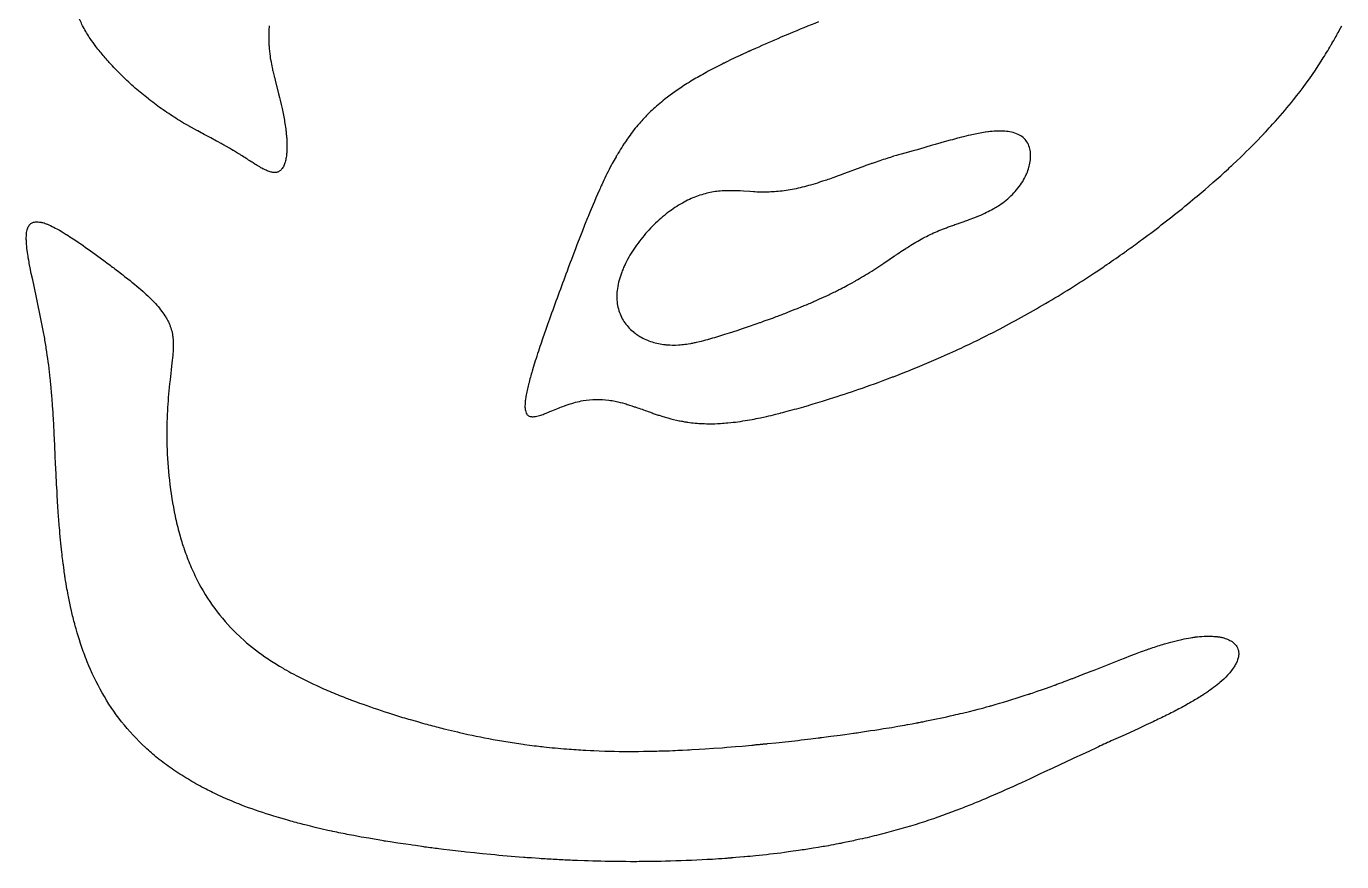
# Model space of a CAD drawing. Header units: millimetres. Extents: x -452 to 1230, y -246 to 254.
# Drawn here: x -449.5 to -345.2, y -112.1 to -45.8 of the extents above; entities that cross this region are included whole.
import ezdxf

# ---------------------------------------------------------------- set-up
doc = ezdxf.new("R2010")
doc.units = ezdxf.units.MM
doc.layers.add('Ebene_1', color=70, linetype='Continuous')

msp = doc.modelspace()

# ---------------------------------------------------------------- linework, layer by layer
at = {"layer": 'Ebene_1'}
for points in [[(-430.26, -45.82), (-430.28, -46.15), (-430.28, -46.32), (-430.29, -46.49), (-430.29, -46.71, 0.00898), (-430.29, -47.03, 0.008845), (-430.28, -47.35), (-430.27, -47.41, 0.020562), (-430.19, -48.22), (-430.19, -48.24), (-430.17, -48.36), (-430.14, -48.55, 0.009489), (-430.02, -49.13, 0.006304), (-429.97, -49.38), (-429.95, -49.48), (-429.87, -49.8, 0.012595), (-429.85, -49.88), (-429.79, -50.13), (-429.51, -51.21), (-429.44, -51.5), (-429.39, -51.71), (-429.31, -52.04), (-429.24, -52.36), (-429.2, -52.51, -0.013326), (-429.01, -53.55, -0.010328), (-428.93, -54.13, -0.010353), (-428.92, -54.2, -0.007285), (-428.91, -54.33, -0.003012), (-428.89, -54.52), (-428.88, -54.61, -0.03182), (-428.88, -54.64), (-428.87, -54.71, -0.015149), (-428.85, -55.23), (-428.85, -55.36), (-428.85, -55.46), (-428.85, -55.61), (-428.86, -55.68), (-428.86, -55.76), (-428.87, -55.87, -0.020548), (-428.91, -56.24, -0.028089), (-428.99, -56.61, -0.042389), (-429.1, -56.91, -0.066311), (-429.27, -57.19, -0.080532), (-429.46, -57.35, -0.095238), (-429.69, -57.44, -0.077398), (-429.97, -57.44, -0.045984), (-430.25, -57.37, -0.032904), (-430.59, -57.23, -0.015746), (-430.91, -57.06, -0.01178), (-431.3, -56.83), (-431.39, -56.77), (-431.53, -56.68), (-431.6, -56.63), (-431.68, -56.59, 0.003969), (-432.51, -56.06), (-432.57, -56.02), (-432.78, -55.9), (-433.09, -55.71, 0.009744), (-433.17, -55.66), (-433.41, -55.52), (-433.65, -55.38, 0.005262), (-433.74, -55.33), (-433.78, -55.31, 0.003817), (-434.07, -55.15), (-434.37, -54.99), (-434.43, -54.95), (-434.9, -54.7), (-435.37, -54.45), (-435.41, -54.43, -0.001888), (-435.92, -54.15), (-435.95, -54.14), (-436.19, -54.01), (-436.43, -53.87, -0.011782), (-436.5, -53.83), (-436.53, -53.82), (-436.56, -53.8), (-436.8, -53.66), (-436.9, -53.61, -0.0068), (-437.52, -53.23, -0.014), (-438.65, -52.49), (-438.68, -52.47, -0.014342), (-439.77, -51.66), (-439.84, -51.6, -0.007755), (-440.37, -51.18), (-440.62, -50.96), (-440.88, -50.74, -0.014403), (-441.93, -49.77), (-442.05, -49.65, -0.012423), (-442.9, -48.77, -0.003528), (-443.12, -48.52, -0.012676), (-443.75, -47.77), (-443.84, -47.65), (-444, -47.44, -0.013042), (-444.46, -46.81, -0.025897), (-445.01, -45.9, -0.034896), (-445.38, -45.08, -0.024633)], [(-386.68, -45.5, 0.005259), (-388.98, -46.44), (-389.66, -46.72, 0.005148), (-391.67, -47.6), (-392, -47.75, 0.004911), (-392.07, -47.78, 0.005983), (-392.14, -47.81, 0.006811), (-392.21, -47.84, 0.007482), (-392.28, -47.87), (-392.79, -48.11, 0.010472), (-392.84, -48.13, 0.010575), (-392.89, -48.15, 0.002967), (-393.61, -48.49), (-393.96, -48.67, 0.002652), (-394.14, -48.76, 0.016079), (-394.19, -48.78), (-394.32, -48.84, 0.007999), (-395.58, -49.5), (-395.73, -49.59, 0.010577), (-396.81, -50.21), (-396.95, -50.3, 0.005976), (-397.49, -50.64, 0.025147), (-399.02, -51.75, 0.021383), (-400, -52.61, 0.010997), (-400.06, -52.66, 0.008809), (-400.11, -52.72, 0.020142), (-400.89, -53.55, 0.0225), (-401.73, -54.61), (-401.78, -54.68), (-401.87, -54.81), (-401.95, -54.92), (-402.08, -55.12), (-402.11, -55.16, 0.007678), (-402.47, -55.74), (-402.57, -55.9, 0.006949), (-402.61, -55.97, 0.009458), (-402.65, -56.05, 0.011497), (-402.7, -56.12, 0.013222), (-402.74, -56.19, 0.007073), (-403.04, -56.74), (-403.09, -56.84), (-403.2, -57.03, 0.01101), (-403.87, -58.41, 0.004732), (-404.05, -58.81), (-404.21, -59.16), (-404.34, -59.46), (-404.45, -59.73), (-404.55, -59.97), (-404.64, -60.17), (-404.79, -60.53), (-404.9, -60.8), (-404.98, -61.01), (-405, -61.05), (-405.23, -61.62), (-405.41, -62.07), (-405.57, -62.47), (-405.84, -63.17), (-405.94, -63.43), (-406.28, -64.35), (-406.37, -64.58), (-406.5, -64.92), (-406.63, -65.27, 0.003711), (-408.02, -69.08), (-408.18, -69.51), (-408.31, -69.89), (-408.54, -70.56), (-408.71, -71.06, 0.006116), (-409.21, -72.57), (-409.31, -72.9), (-409.39, -73.19, 0.010247), (-409.67, -74.19, 0.001077), (-409.69, -74.26, 0.00828), (-409.8, -74.73, 0.012616), (-409.89, -75.21, 0.013677), (-409.94, -75.56), (-409.95, -75.7), (-409.96, -75.81), (-409.96, -75.86, 0.04458), (-409.95, -76.24, 0.045297), (-409.91, -76.43, 0.068489), (-409.82, -76.61, 0.1406), (-409.63, -76.77, 0.081556), (-409.45, -76.81, 0.061765), (-409.18, -76.8, 0.022428), (-409.14, -76.8, 0.029167), (-408.91, -76.75), (-408.81, -76.72), (-408.71, -76.69, 0.013648), (-408.36, -76.56, 0.005539), (-408.09, -76.45, 0.011188), (-408, -76.41, 0.005919), (-407.83, -76.34, -0.003429), (-407.31, -76.13, -0.008297), (-406.83, -75.95, -0.011009), (-406.74, -75.92), (-406.7, -75.9), (-406.53, -75.85, -0.015496), (-405.95, -75.67, -0.01958), (-405.35, -75.54, -0.079719), (-403.32, -75.5, -0.017968), (-402.8, -75.59, -0.018994), (-402.04, -75.78, -0.005975), (-401.66, -75.89), (-401.48, -75.95), (-401.29, -76.02), (-401.23, -76.04), (-401.16, -76.06, -0.00265), (-400.2, -76.4), (-400.08, -76.44), (-399.87, -76.52, 0.003237), (-399.55, -76.63, 0.006453), (-399.39, -76.68, 0.007027), (-399.23, -76.73), (-399.1, -76.77), (-398.85, -76.85, 0.016541), (-397.95, -77.08), (-397.73, -77.13, 0.009808), (-397.39, -77.19), (-397.31, -77.21, 0.005492), (-397.05, -77.25, 0.024886), (-395.87, -77.36, 0.012447), (-395.28, -77.37), (-395.13, -77.37), (-394.91, -77.37), (-394.69, -77.36), (-394.52, -77.35), (-394.45, -77.35, 0.00764), (-393.86, -77.3), (-393.64, -77.28, 0.018018), (-392.12, -77.06), (-391.94, -77.03, 0.005907), (-391.29, -76.9, 0.005099), (-390.8, -76.79, 0.005065), (-390.07, -76.62), (-389.71, -76.53), (-389.66, -76.52), (-389.5, -76.47), (-389.34, -76.43, 0.006759), (-387.85, -76.02, 0.000657), (-387.48, -75.92), (-387.41, -75.9), (-387.35, -75.88), (-387.1, -75.8), (-386.92, -75.75), (-386.37, -75.58), (-385.97, -75.46), (-385.8, -75.4), (-385.47, -75.3, 0.006751), (-383.2, -74.54), (-382.99, -74.47), (-382.59, -74.32), (-382.24, -74.2, 0.004181), (-381.94, -74.09), (-381.41, -73.89), (-381.21, -73.82), (-381.12, -73.79), (-380.8, -73.66), (-380.74, -73.64), (-380.28, -73.47), (-379.83, -73.29), (-379.6, -73.2), (-379.18, -73.03, 0.009603), (-376.26, -71.78), (-375.78, -71.56, 0.011669), (-372.52, -69.97, 0.013726), (-368.66, -67.83, 0.013388), (-364.77, -65.4, 0.002296), (-363.81, -64.75, 0.005266), (-362.38, -63.76, 0.007535), (-362.34, -63.73, 0.010797), (-362.25, -63.67, 0.010823), (-362.17, -63.61, 0.010804), (-362.1, -63.56, 0.003243), (-360.98, -62.74), (-360.75, -62.57, 0.005773), (-359.06, -61.28, 0.006291), (-357.4, -59.95), (-357.2, -59.78), (-356.81, -59.46), (-356.64, -59.32, 0.011024), (-354.16, -57.14, 0.001017), (-353.8, -56.8), (-353.49, -56.51), (-353.21, -56.25, 0.011779), (-351.35, -54.37, 0.003676), (-351.2, -54.21), (-351.05, -54.05, 0.005218), (-350.52, -53.47, 0.004997), (-350.42, -53.36, 0.01329), (-348.99, -51.67, 0.023631), (-347.03, -48.99), (-346.92, -48.82), (-346.72, -48.49, 0.008177), (-346.02, -47.35), (-345.98, -47.28), (-345.94, -47.22), (-345.87, -47.09, 0.00606), (-345.37, -46.19), (-345.27, -46), (-345.17, -45.82)]]:
    msp.add_lwpolyline(points, format="xyb", dxfattribs=at)
for points in [[(-396.8, -71), (-396.76, -70.99), (-396.66, -70.97), (-396.51, -70.94, 0.010536), (-396.37, -70.91), (-396.35, -70.9), (-396.12, -70.85, 0.008816), (-395.45, -70.68, 0.009514), (-395.37, -70.66, 0.008008), (-394.11, -70.28), (-393.74, -70.17), (-393.47, -70.08), (-393.05, -69.94), (-393, -69.92), (-392.64, -69.8), (-392.23, -69.66), (-391.63, -69.45), (-391.33, -69.35), (-391.29, -69.34), (-391.16, -69.29), (-391.03, -69.24), (-390.98, -69.22), (-390.57, -69.07), (-390.26, -68.96, 0.002425), (-389.8, -68.79), (-389.57, -68.7, 0.006992), (-389.46, -68.66), (-389.35, -68.62), (-388.92, -68.45), (-388.6, -68.32), (-388.35, -68.23), (-388, -68.08, 0.004283), (-387.64, -67.93, 0.003917), (-386.8, -67.57), (-386.59, -67.47), (-386.28, -67.33), (-385.97, -67.19, 0.006706), (-385.17, -66.8), (-385.08, -66.75), (-384.9, -66.66, 0.004711), (-384.39, -66.39), (-384.21, -66.29), (-384.05, -66.21), (-383.77, -66.05, 0.006285), (-383.57, -65.93, 0.005485), (-382.95, -65.57, 0.00981), (-381.65, -64.74), (-381.5, -64.64), (-380.99, -64.29), (-380.73, -64.11, -0.009693), (-380.66, -64.07), (-380.56, -64), (-380.47, -63.94, -0.013547), (-380.4, -63.89, -0.003752), (-379.88, -63.55), (-379.75, -63.46, -0.025708), (-379.72, -63.45, -0.004679), (-379.35, -63.21, -0.019608), (-378.25, -62.58, -0.021323), (-377.12, -62.05, -0.00656), (-376.83, -61.94), (-376.61, -61.85), (-376.53, -61.82), (-376.45, -61.79), (-376.2, -61.7), (-375.94, -61.61), (-375.87, -61.58), (-375.58, -61.48), (-375.52, -61.46), (-375.12, -61.32, 0.003741), (-374.72, -61.18), (-374.64, -61.15), (-374.35, -61.04), (-374.13, -60.95, 0.013816), (-373.49, -60.68), (-373.34, -60.6, 0.014457), (-372.82, -60.33, 0.006675), (-372.57, -60.18, 0.008966), (-372.44, -60.11, 0.011392), (-372.32, -60.03, 0.050977), (-371.29, -59.18, 0.058855), (-370.48, -58.15, 0.030786), (-370.19, -57.6), (-370.16, -57.53, 0.031068), (-369.98, -57.02), (-369.96, -56.95, 0.038315), (-369.87, -56.44, 0.04595), (-369.85, -55.92, 0.056471), (-369.94, -55.45, 0.07052), (-370.14, -55.02, 0.072999), (-370.45, -54.67, 0.063417), (-370.84, -54.42, 0.055881), (-371.36, -54.25, 0.037549), (-371.9, -54.17), (-371.98, -54.16, 0.026604), (-372.59, -54.16, 0.017204), (-373.2, -54.22), (-373.24, -54.22), (-373.42, -54.25), (-373.45, -54.25), (-373.6, -54.28, 0.016063), (-374.63, -54.48, 0.007565), (-375.34, -54.65), (-375.52, -54.7), (-375.66, -54.73), (-376.06, -54.84), (-376.23, -54.89), (-376.53, -54.97), (-376.97, -55.1), (-377.42, -55.22), (-377.73, -55.31), (-378.67, -55.58), (-378.96, -55.66), (-379.18, -55.72), (-379.84, -55.9), (-380.12, -55.99), (-380.33, -56.05), (-380.49, -56.09), (-380.73, -56.16), (-380.96, -56.24, 0.007787), (-382.11, -56.61), (-382.42, -56.72), (-382.47, -56.74), (-382.53, -56.76), (-382.93, -56.9), (-382.98, -56.92), (-383.15, -56.98), (-383.24, -57.01), (-383.33, -57.04), (-384.61, -57.52), (-384.95, -57.65), (-385.2, -57.74), (-385.39, -57.81, -0.00357), (-385.95, -58.01, -0.01324), (-386.04, -58.04), (-386.35, -58.14), (-386.59, -58.22, -0.008456), (-387.31, -58.44, -0.020472), (-388.62, -58.76, -0.02532), (-389.87, -58.95, -0.024462), (-391.03, -59, -0.005641), (-391.17, -59), (-391.4, -58.99), (-391.58, -58.99), (-391.72, -58.98, -0.024097), (-391.74, -58.98, -0.012814), (-391.84, -58.98), (-392.12, -58.96), (-392.64, -58.93), (-392.9, -58.91), (-393.16, -58.9), (-393.42, -58.89), (-393.62, -58.89), (-393.76, -58.89), (-393.87, -58.89), (-393.95, -58.89), (-394.01, -58.89), (-394.2, -58.9, 0.037573), (-395.26, -59.03, 0.041253), (-396.35, -59.34, 0.020367), (-396.92, -59.58, 0.019466), (-397.48, -59.87, 0.034676), (-398.62, -60.62, 0.031), (-399.73, -61.59, 0.030503), (-400.76, -62.74, 0.033971), (-401.64, -64.01, 0.019502), (-401.99, -64.66, 0.009334), (-402.14, -64.99, 0.009409), (-402.28, -65.34, 0.025679), (-402.49, -65.98, 0.030923), (-402.63, -66.64, 0.032963), (-402.68, -67.25, 0.039358), (-402.64, -67.86, 0.081906), (-402.31, -68.92, 0.077163), (-401.69, -69.79, 0.036343), (-401.29, -70.15, 0.013778), (-401.18, -70.23, 0.025516), (-400.85, -70.45, 0.055465), (-399.88, -70.88, 0.050502), (-398.85, -71.1, 0.010768), (-398.72, -71.11, 0.037392), (-397.78, -71.12, 0.008928), (-397.64, -71.11, 0.017187), (-397.15, -71.05), (-397.03, -71.03), (-396.84, -71)], [(-355.02, -94.27, -0.02403), (-354.98, -94.27, -0.025562), (-354.94, -94.28, -0.014285), (-354.87, -94.29, -0.020339), (-354.61, -94.34, -0.038289), (-354.22, -94.47, -0.050405), (-353.87, -94.66, -0.083767), (-353.55, -94.96, -0.104985), (-353.37, -95.35, -0.056669), (-353.34, -95.59, -0.062195), (-353.38, -95.94, -0.044158), (-353.5, -96.28, -0.029175), (-353.65, -96.57, -0.03163), (-353.92, -96.96), (-353.99, -97.06, -0.013841), (-354.23, -97.33, -0.028461), (-354.83, -97.9), (-354.91, -97.97, -0.016611), (-355.48, -98.41), (-355.5, -98.43), (-355.7, -98.57, -0.008342), (-356.05, -98.81), (-356.18, -98.9), (-356.29, -98.97, -0.011074), (-357.13, -99.47, -0.009208), (-358.09, -100, -0.006705), (-359.07, -100.5, -0.003515), (-360.13, -101.01), (-360.67, -101.26), (-360.94, -101.39), (-361, -101.42), (-361.2, -101.51), (-361.27, -101.54), (-362.36, -102.04), (-362.91, -102.29), (-363.46, -102.54, 0.000456), (-364.61, -103.07), (-365.19, -103.34), (-365.77, -103.6), (-366.36, -103.88), (-366.58, -103.98), (-366.97, -104.17), (-368.13, -104.71), (-368.74, -105), (-369.2, -105.21), (-369.88, -105.53), (-370.57, -105.85, -0.006593), (-373.1, -106.98), (-373.43, -107.12, -0.003622), (-374.6, -107.6, -0.004331), (-375.78, -108.06, -0.013311), (-378.63, -109.06, -0.014414), (-381.68, -109.93), (-381.88, -109.98, -0.007148), (-383.39, -110.34), (-383.76, -110.42, -0.004256), (-384.9, -110.66), (-385.01, -110.68), (-385.11, -110.7, -0.002767), (-385.89, -110.85), (-386.19, -110.9, -0.002888), (-386.7, -110.99), (-387.09, -111.05, -0.003619), (-388.26, -111.23), (-388.68, -111.29), (-389.06, -111.34), (-389.38, -111.39, -0.007137), (-391.68, -111.65, -0.002037), (-392.53, -111.73, -0.012112), (-392.61, -111.74), (-393.23, -111.79), (-393.46, -111.81, -0.011584), (-393.51, -111.81, -0.011496), (-393.56, -111.82, -0.011405), (-393.61, -111.82, -0.011311), (-393.65, -111.83, -0.011213), (-393.7, -111.83, -0.011112), (-393.74, -111.83, -0.011009), (-393.78, -111.84, -0.004015), (-394.11, -111.86, -0.002801), (-395.09, -111.93, -0.008523), (-398.41, -112.07), (-398.81, -112.08), (-399.16, -112.09), (-399.77, -112.1), (-400.22, -112.11), (-400.91, -112.11), (-401.08, -112.12), (-401.59, -112.12), (-401.97, -112.11, -0.006111), (-404.59, -112.07), (-404.95, -112.06), (-405.25, -112.05), (-405.79, -112.03), (-406.2, -112.01, -0.002663), (-407.41, -111.95), (-407.58, -111.94, -0.003021), (-408.83, -111.87), (-409.46, -111.82, -0.016314), (-409.5, -111.82, -0.002575), (-410.09, -111.78, -0.004944), (-412.68, -111.55), (-413.33, -111.49), (-413.57, -111.46), (-413.78, -111.44), (-413.97, -111.42), (-414.62, -111.35), (-414.78, -111.33), (-415.02, -111.3), (-415.26, -111.28), (-415.93, -111.2), (-416.42, -111.14), (-416.8, -111.09, -0.002544), (-417.91, -110.95), (-418, -110.94), (-418.66, -110.84), (-418.91, -110.81), (-419.02, -110.79), (-419.43, -110.73), (-420.05, -110.64), (-420.66, -110.55), (-421.03, -110.49), (-421.1, -110.48), (-421.18, -110.46, -0.002772), (-422.36, -110.26), (-422.95, -110.16), (-423.54, -110.05), (-423.91, -109.98, -0.003912), (-425.22, -109.71), (-425.3, -109.69), (-425.6, -109.63), (-426.06, -109.53, -0.005655), (-426.28, -109.47), (-426.4, -109.45), (-426.51, -109.42), (-426.61, -109.4), (-426.97, -109.31), (-427.29, -109.23, -0.00457), (-428.41, -108.94), (-428.54, -108.9), (-428.79, -108.83), (-428.97, -108.78), (-429.24, -108.7), (-429.51, -108.62), (-429.89, -108.51, -0.003452), (-430.05, -108.46, -0.006164), (-430.2, -108.41, -0.015477), (-432.46, -107.62, -0.011257), (-432.5, -107.6, -0.011663), (-433.9, -107.02, -0.006281), (-434.58, -106.7), (-434.75, -106.62, -0.006715), (-435.26, -106.37, -0.015325), (-436.56, -105.65, -0.017036), (-437.82, -104.85, -0.017687), (-438.98, -104, -0.006783), (-439.12, -103.89, -0.017), (-440.07, -103.06, -0.038927), (-441.97, -101.01, -0.037971), (-443.51, -98.72, -0.033491), (-444.7, -96.25, -0.014637), (-445.18, -94.96), (-445.23, -94.8), (-445.32, -94.51), (-445.39, -94.29), (-445.49, -93.97), (-445.58, -93.64, -0.003264), (-445.67, -93.31, -0.004339), (-445.71, -93.16, -0.009426), (-445.98, -92.07, -0.007468), (-445.99, -92, -0.007515), (-446.21, -90.96, -0.003221), (-446.33, -90.29), (-446.37, -90.04), (-446.41, -89.82, -0.010933), (-446.42, -89.77, -0.004482), (-446.47, -89.39, -0.003848), (-446.55, -88.83), (-446.59, -88.55, -0.015864), (-446.6, -88.47), (-446.63, -88.26, -0.012559), (-446.63, -88.22, -0.003314), (-446.71, -87.57, -0.004757), (-446.82, -86.59), (-446.86, -86.09), (-446.88, -85.85), (-446.9, -85.6, -0.003766), (-447, -84.31), (-447.02, -83.99), (-447.05, -83.5, -0.003608), (-447.06, -83.38), (-447.07, -83.2), (-447.08, -83.02), (-447.09, -82.71), (-447.12, -82.17), (-447.16, -81.35), (-447.2, -80.54), (-447.23, -79.95), (-447.27, -79.06), (-447.29, -78.62), (-447.31, -78.18), (-447.32, -78.04), (-447.34, -77.51, 0.0229), (-447.35, -77.46, 0.022513), (-447.35, -77.41), (-447.37, -77.04, 0.002586), (-447.4, -76.49), (-447.44, -75.93), (-447.48, -75.39), (-447.5, -75.19), (-447.53, -74.84), (-447.55, -74.57), (-447.59, -74.18, 0.004014), (-447.63, -73.78, 0.010953), (-447.9, -71.67, 0.006069), (-448.07, -70.62, 0.005305), (-448.26, -69.58, 0.004465), (-448.47, -68.53), (-448.58, -68.01), (-448.69, -67.49), (-448.91, -66.47), (-449.02, -65.96), (-449.13, -65.45), (-449.22, -65), (-449.29, -64.65, -0.004811), (-449.33, -64.4), (-449.37, -64.2), (-449.39, -64.06), (-449.41, -63.95), (-449.43, -63.78), (-449.44, -63.74, -0.007155), (-449.46, -63.62), (-449.48, -63.44, -0.020363), (-449.52, -62.83), (-449.53, -62.75, -0.01449), (-449.52, -62.48, -0.019649), (-449.5, -62.21, -0.031681), (-449.46, -62, -0.071657), (-449.34, -61.69, -0.12356), (-449.11, -61.45, -0.08346), (-448.89, -61.37, -0.043209), (-448.72, -61.35, -0.042062), (-448.47, -61.37), (-448.4, -61.38, -0.010638), (-448.31, -61.4), (-448.21, -61.42, -0.026394), (-447.87, -61.54), (-447.85, -61.55, -0.020283), (-447.37, -61.78, -0.020132), (-447.34, -61.79, -0.012587), (-446.89, -62.03), (-446.69, -62.15), (-446.52, -62.26), (-446.36, -62.35), (-446.33, -62.37, -0.010006), (-445.31, -63.04), (-445.21, -63.11, -0.006789), (-443.67, -64.21), (-443.28, -64.5), (-443.14, -64.61), (-442.88, -64.8, -0.002705), (-442.5, -65.09), (-442.12, -65.38), (-441.95, -65.51), (-441.87, -65.57), (-441.73, -65.68), (-441.48, -65.87), (-441.3, -66.02), (-441.16, -66.13), (-440.95, -66.3), (-440.75, -66.47), (-440.61, -66.59), (-440.48, -66.7), (-440.26, -66.89), (-440.18, -66.97, -0.011915), (-439.62, -67.49, -0.015699), (-439.18, -67.96, -0.02145), (-438.77, -68.46, -0.022827), (-438.46, -68.92, -0.016898), (-438.32, -69.16, -0.018263), (-438.2, -69.41, -0.066982), (-437.92, -70.39), (-437.91, -70.42, -0.030076), (-437.87, -70.95), (-437.87, -71.08, -0.011906), (-437.88, -71.47, -0.011084), (-437.93, -72.14, -0.009976), (-437.93, -72.18), (-437.95, -72.34), (-437.98, -72.57), (-438, -72.81), (-438.1, -73.65), (-438.15, -74.08), (-438.16, -74.19), (-438.19, -74.5, 0.013732), (-438.35, -76.62, 0.017733), (-438.37, -79.11, 0.021486), (-438.18, -81.86, 0.025361), (-437.72, -84.71, 0.014115), (-437.38, -86.1), (-437.33, -86.28, 0.006484), (-437.15, -86.88), (-437.1, -87.03, 0.017345), (-437.08, -87.09, 0.016356), (-437.06, -87.14, 0.006742), (-436.95, -87.48, 0.017089), (-436.44, -88.78, 0.020063), (-435.83, -90.04, 0.041839), (-434.38, -92.3, 0.041502), (-432.62, -94.23, 0.009734), (-432.56, -94.29, 0.009044), (-432.51, -94.34, 0.033945), (-430.6, -95.86), (-430.46, -95.95, 0.014914), (-429.43, -96.61), (-429.16, -96.77), (-429.06, -96.83, 0.008943), (-428.36, -97.22), (-428.06, -97.38, 0.017205), (-425.95, -98.39, 0.007205), (-424.69, -98.92), (-424.37, -99.04), (-424.26, -99.09, 0.002187), (-423.84, -99.25), (-423.73, -99.29), (-423.42, -99.41), (-423.09, -99.53, 0.009527), (-420.79, -100.31), (-420.63, -100.37, 0.005205), (-419.36, -100.76), (-419.21, -100.8), (-419.07, -100.84), (-418.58, -100.98), (-418.1, -101.12), (-417.92, -101.17), (-417.76, -101.21, 0.004791), (-416.55, -101.53), (-416.4, -101.57), (-416.26, -101.6), (-415.8, -101.71), (-415.33, -101.82), (-415.16, -101.87, 0.010978), (-412.5, -102.41), (-412.32, -102.44, 0.006683), (-410.97, -102.67, 0.002328), (-410.29, -102.77), (-410.12, -102.8), (-409.99, -102.81), (-409.61, -102.86, 0.003677), (-408.87, -102.96), (-408.74, -102.97), (-408.61, -102.99), (-408.48, -103, 0.007452), (-406.66, -103.17, 0.005933), (-405.15, -103.27), (-404.77, -103.29), (-404.63, -103.3), (-404.51, -103.3), (-404.07, -103.32), (-403.64, -103.34, 0.010404), (-400.57, -103.36), (-400.38, -103.36), (-400.19, -103.35, 0.00419), (-398.83, -103.32), (-398.49, -103.31), (-398.23, -103.3, 0.00278), (-397.46, -103.26), (-397.07, -103.24), (-396.9, -103.23), (-396.74, -103.22), (-396.14, -103.19), (-395.68, -103.16), (-395.01, -103.12), (-394.33, -103.07), (-393.94, -103.04), (-393.25, -102.98), (-392.73, -102.94), (-391.96, -102.87, 0.003372), (-391.77, -102.85, 0.003945), (-391.62, -102.83, 0.003953), (-391.52, -102.82, 0.005462), (-391.35, -102.81, 0.006121), (-391.19, -102.79, 0.005116), (-391.09, -102.78, 0.00529), (-391, -102.77, 0.005437), (-390.91, -102.76, 0.005563), (-390.82, -102.76, 0.005669), (-390.73, -102.75), (-390.06, -102.68, 0.002555), (-388.06, -102.46), (-387.28, -102.37), (-386.7, -102.3, 0.008954), (-386.65, -102.29, 0.008852), (-386.6, -102.28, 0.008748), (-386.54, -102.28, 0.008644), (-386.5, -102.27, 0.008541), (-386.45, -102.26), (-385.7, -102.17), (-384.96, -102.07), (-384.58, -102.02), (-383.91, -101.92, 0.011387), (-383.84, -101.92, 0.004572), (-383.6, -101.88), (-383.18, -101.82), (-382.54, -101.72), (-382.22, -101.67), (-381.9, -101.62), (-381.53, -101.56), (-380.87, -101.46), (-380.38, -101.37, 0.001111), (-379.64, -101.24, 0.011134), (-379.59, -101.23), (-379.25, -101.17), (-378.9, -101.11, 0.011284), (-378.85, -101.1, 0.011203), (-378.81, -101.09, 0.011124), (-378.77, -101.08, 0.002223), (-378.41, -101.01), (-378.11, -100.95, 0.007268), (-375.97, -100.49, 0.002512), (-375.25, -100.33), (-374.71, -100.19), (-374.31, -100.09), (-374.01, -100.02, 0.003042), (-373.56, -99.9), (-373.34, -99.84), (-373.11, -99.77, 0.012113), (-373.07, -99.76, 0.012029), (-373.03, -99.75, 0.011946), (-372.98, -99.74, 0.01118), (-370.35, -98.94), (-370.01, -98.83, 0.01249), (-369.98, -98.82, 0.012415), (-369.94, -98.81, 0.012341), (-369.9, -98.8, 0.012266), (-369.87, -98.78, 0.002573), (-369.32, -98.6), (-368.91, -98.46), (-368.75, -98.4), (-368.22, -98.21), (-367.95, -98.11, 0.01366), (-367.91, -98.1, 0.018132), (-367.86, -98.08, 0.005171), (-367.68, -98.01, 0.002502), (-367.04, -97.77), (-366.56, -97.59, 0.017767), (-366.51, -97.57), (-365.82, -97.3), (-365.47, -97.17), (-365.3, -97.1), (-365.12, -97.03), (-364.82, -96.91), (-363.76, -96.49), (-363.23, -96.28), (-362.96, -96.17), (-362.69, -96.07), (-362.41, -95.96), (-361.91, -95.77), (-361.54, -95.63, -0.000979), (-360.98, -95.42, -0.027359), (-360.94, -95.41), (-360.68, -95.31, -0.02736), (-360.64, -95.3, -0.004295), (-360.41, -95.22, -0.008923), (-359.37, -94.88, -0.007149), (-359.24, -94.84), (-359.12, -94.81, -0.011618), (-358.31, -94.59, -0.006962), (-357.85, -94.48, -0.013893), (-357.16, -94.35, -0.006887), (-356.81, -94.3, -0.035036), (-356.79, -94.29), (-356.62, -94.27, -0.034911), (-356.6, -94.27), (-356.46, -94.26, -0.024081), (-355.7, -94.22, -0.015257), (-355.32, -94.24, -0.012215), (-355.13, -94.25, -0.01203), (-355.03, -94.26, -0.035607)]]:
    msp.add_lwpolyline(points, format="xyb", close=True, dxfattribs=at)

doc.saveas('drawing.dxf')
